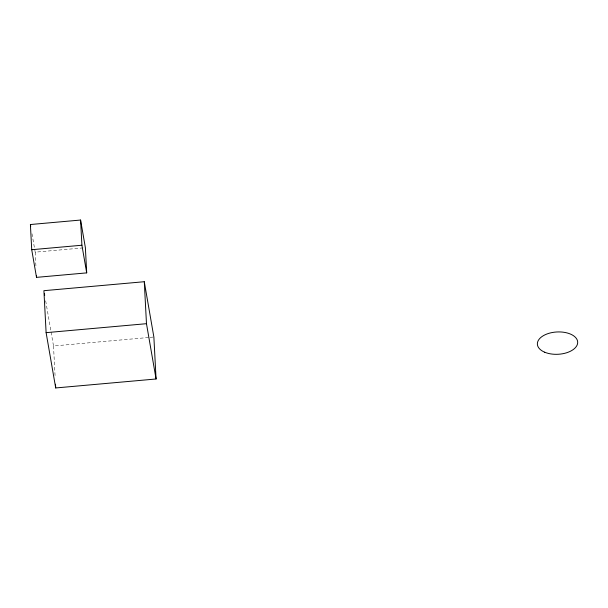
<?xml version="1.0" encoding="UTF-8"?>
<svg xmlns="http://www.w3.org/2000/svg" width="608" height="608" viewBox="0 0 608 608"><rect width="100%" height="100%" fill="white"/><g stroke="black" fill="none" stroke-linecap="round" stroke-linejoin="round"><path stroke-width="0.46" stroke-dasharray="3.04 2.28" d="M34.717 249.409L35.196 252.176L85.378 247.692M51.11 332.158L53.512 345.982L149.18 337.44M150.123 337.356L153.87 337.014M45.676 300.823L50.95 331.238M31.996 233.746L34.557 248.49M53.512 345.982L55.123 376.762M35.196 252.176L35.978 267.102"/><path stroke-width="0.91" d="M30.4 224.527L80.583 220.043L85.378 247.692L86.701 272.878L36.518 277.362L31.722 249.713L30.4 224.527L30.719 226.374M31.722 249.713L81.905 245.229L86.701 272.878M144.278 281.717L43.913 290.685L46.109 332.66L55.708 387.957L156.074 378.989L153.87 337.014L144.278 281.717L146.475 323.692L156.074 378.989M46.109 332.66L146.475 323.692M44.392 293.451L44.711 295.298M80.583 220.043L81.905 245.229M55.51 384.226L55.708 387.957M36.419 275.492L36.518 277.362M544.692 352.214A20.186 11.172 -3 0 0 577.41 344.257A20.186 11.172 -3 0 0 550.476 332.903A20.186 11.172 -3 0 0 544.692 352.214"/></g></svg>
